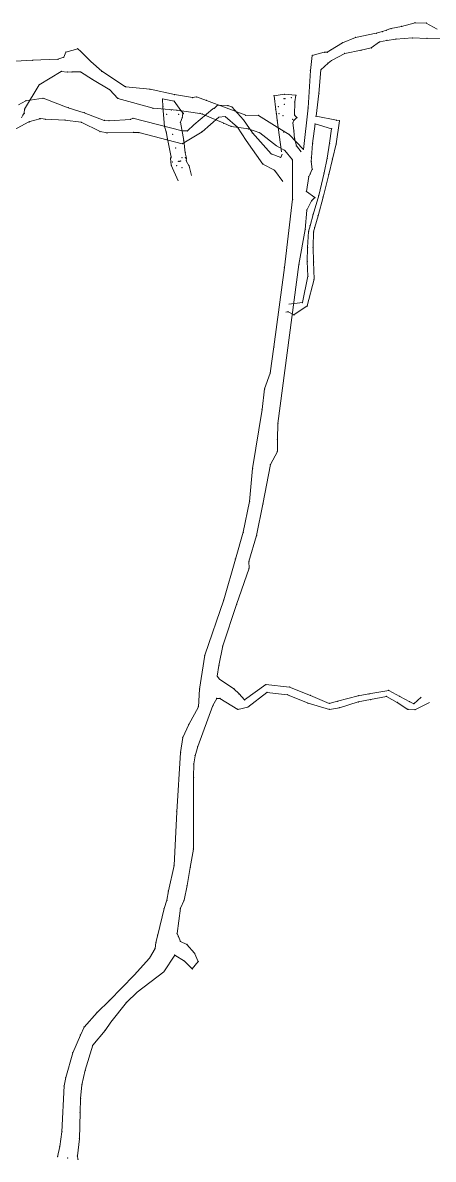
# Model space of a CAD drawing. Header units: millimetres. Extents: x 516689 to 517365, y 4400055 to 4400539.
# Drawn here: x 517020.4 to 517110.8, y 4400251.4 to 4400501.5 of the extents above; entities that cross this region are included whole.
import ezdxf

# ---------------------------------------------------------------- set-up
doc = ezdxf.new("R2010")
doc.units = ezdxf.units.MM
for name, color, linetype, lineweight in [('415', 172, 'Continuous', 0), ('ANA_1', 206, 'Continuous', 0), ('FERE_SN', 3, 'Continuous', 0), ('GAL370_415_KR1_TR', 4, 'Continuous', 0), ('GAL_370', 18, 'Continuous', 0), ('INIT_COORD', 5, 'Continuous', 0), ('SISTEM_MEVCUT', 1, 'Continuous', 0)]:
    doc.layers.add(name, color=color, linetype=linetype, lineweight=lineweight)

msp = doc.modelspace()

# ---------------------------------------------------------------- linework, layer by layer
at = {"layer": '415', "lineweight": 0}
for p, q in [((517103.82, 4400500.66, 414.5), (517106.78, 4400501.48, 414.5)), ((517106.78, 4400501.48, 414.5), (517109.24, 4400501.42, 414.5)), ((517109.24, 4400501.42, 414.5), (517111.64, 4400500.08, 414.6)), ((517093.67, 4400498.25, 414.5), (517098.24, 4400499.16, 414.5)), ((517098.24, 4400499.16, 414.5), (517099.59, 4400499.54, 414.5)), ((517099.59, 4400499.54, 414.5), (517100.45, 4400499.83, 414.5)), ((517100.45, 4400499.83, 414.5), (517101.47, 4400500.19, 414.5)), ((517101.47, 4400500.19, 414.5), (517103.82, 4400500.66, 414.5)), ((517088.19, 4400495.45, 414.5), (517090.81, 4400497.08, 414.5)), ((517090.81, 4400497.08, 414.5), (517093.67, 4400498.25, 414.5)), ((517098.97, 4400497.26, 414.5), (517097.12, 4400495.95, 414.5)), ((517100.59, 4400497.58, 414.5), (517098.97, 4400497.26, 414.5)), ((517102.56, 4400497.9, 414.5), (517100.59, 4400497.58, 414.5)), ((517106.23, 4400498.13, 414.5), (517102.56, 4400497.9, 414.5)), ((517109.38, 4400498.03, 414.5), (517106.23, 4400498.13, 414.5)), ((517113.19, 4400498.06, 414.6), (517109.38, 4400498.03, 414.5)), ((517083.74, 4400490.97, 414.3), (517084.15, 4400494.28, 414.3)), ((517084.15, 4400494.28, 414.3), (517086.76, 4400494.98, 414.5)), ((517086.76, 4400494.98, 414.5), (517087.45, 4400494.98, 414.5)), ((517087.45, 4400494.98, 414.5), (517088.19, 4400495.45, 414.5)), ((517091.3, 4400494.74, 414.5), (517088.35, 4400493.16, 414.5)), ((517094.9, 4400495.41, 414.5), (517091.3, 4400494.74, 414.5)), ((517097.12, 4400495.95, 414.5), (517094.9, 4400495.41, 414.5)), ((517087.62, 4400492.61, 414.5), (517086.03, 4400491.15, 414.3)), ((517088.35, 4400493.16, 414.5), (517087.62, 4400492.61, 414.5)), ((517083.2, 4400482.73, 413.9), (517083.74, 4400490.97, 414.3)), ((517086.03, 4400491.15, 414.3), (517085.61, 4400485.88, 414.3)), ((517084.98, 4400480.89, 414.22), (517085.61, 4400485.88, 414.3)), ((517082.18, 4400473.62, 413.9), (517083.2, 4400482.73, 413.9)), ((517084.22, 4400474.91, 413.9), (517084.77, 4400479.22, 414.22))]:
    msp.add_line(p, q, dxfattribs=at)
for p in [(517106.78, 4400501.48, 414.5), (517109.24, 4400501.42, 414.5), (517098.24, 4400499.16, 414.5), (517099.59, 4400499.54, 414.5), (517100.45, 4400499.83, 414.5), (517101.47, 4400500.19, 414.5), (517103.82, 4400500.66, 414.5), (517090.81, 4400497.08, 414.5), (517093.67, 4400498.25, 414.5), (517098.97, 4400497.26, 414.5), (517100.59, 4400497.58, 414.5), (517102.56, 4400497.9, 414.5), (517106.23, 4400498.13, 414.5), (517109.38, 4400498.03, 414.5), (517084.15, 4400494.28, 414.3), (517086.76, 4400494.98, 414.5), (517087.45, 4400494.98, 414.5), (517088.19, 4400495.45, 414.5), (517091.3, 4400494.74, 414.5), (517094.9, 4400495.41, 414.5), (517097.12, 4400495.95, 414.5), (517087.62, 4400492.61, 414.5), (517088.35, 4400493.16, 414.5), (517083.74, 4400490.97, 414.3), (517086.03, 4400491.15, 414.3), (517085.61, 4400485.88, 414.3), (517083.2, 4400482.73, 413.9)]:
    msp.add_point(p, dxfattribs=at)
at = {"layer": 'ANA_1', "lineweight": 0}
for p, q in [((517021.07, 4400484.3, 383.84), (517019.4, 4400483.43, 383.84)), ((517024.85, 4400484.85, 383.84), (517021.07, 4400484.3, 383.84)), ((517030.37, 4400482.78, 383.7), (517024.85, 4400484.85, 383.84)), ((517033.89, 4400481.67, 382.55), (517030.37, 4400482.78, 383.7)), ((517038.3, 4400479.97, 381.65), (517033.89, 4400481.67, 382.55)), ((517062.22, 4400482.52, 374.98), (517058.07, 4400479.02, 375.68)), ((517062.51, 4400482.62, 374.98), (517062.22, 4400482.52, 374.98)), ((517062.87, 4400482.96, 374.98), (517062.51, 4400482.62, 374.98)), ((517063.25, 4400483.31, 374.98), (517062.87, 4400482.96, 374.98)), ((517065.58, 4400483.24, 374.98), (517063.25, 4400483.31, 374.98)), ((517066.49, 4400482.92, 374.98), (517065.58, 4400483.24, 374.98)), ((517066.99, 4400482.35, 374.98), (517066.49, 4400482.92, 374.98)), ((517068.96, 4400480.15, 373.5), (517066.99, 4400482.35, 374.98)), ((517008.94, 4400472.76, 390.5), (517021.73, 4400479.67, 383.84)), ((517021.73, 4400479.67, 383.84), (517021.89, 4400479.73, 383.84)), ((517021.89, 4400479.73, 383.84), (517024.11, 4400480.36, 383.84)), ((517024.11, 4400480.36, 383.84), (517024.34, 4400480.38, 383.84)), ((517024.34, 4400480.38, 383.84), (517025.35, 4400480.23, 383.84)), ((517025.35, 4400480.23, 383.84), (517029.65, 4400480.05, 383.7)), ((517029.65, 4400480.05, 383.7), (517033.26, 4400479.58, 382.55)), ((517033.26, 4400479.58, 382.55), (517037.38, 4400477.52, 381.65)), ((517039.34, 4400479.9, 381.65), (517038.3, 4400479.97, 381.65)), ((517044.13, 4400480.21, 379.38), (517039.34, 4400479.9, 381.65)), ((517044.63, 4400480.45, 379.38), (517044.13, 4400480.21, 379.38)), ((517055.51, 4400477.67, 377.29), (517044.63, 4400480.45, 379.38)), ((517058.07, 4400479.02, 375.68), (517056.62, 4400477.69, 377.29)), ((517059.85, 4400477.49, 375.68), (517063.55, 4400480.68, 374.98)), ((517063.55, 4400480.68, 374.98), (517064.97, 4400480.84, 374.98)), ((517064.97, 4400480.84, 374.98), (517067.67, 4400478.49, 373.5)), ((517070.95, 4400477.23, 372.11), (517068.96, 4400480.15, 373.5)), ((517037.38, 4400477.52, 381.65), (517038.92, 4400477.24, 381.65)), ((517038.92, 4400477.24, 381.65), (517044.79, 4400477.35, 379.38)), ((517044.79, 4400477.35, 379.38), (517045.95, 4400477.3, 379.38)), ((517045.95, 4400477.3, 379.38), (517055.48, 4400474.85, 377.29)), ((517055.48, 4400474.85, 377.29), (517059.85, 4400477.49, 375.68)), ((517056.62, 4400477.69, 377.29), (517055.51, 4400477.67, 377.29)), ((517067.67, 4400478.49, 373.5), (517069.61, 4400475.54, 372.14)), ((517075.09, 4400472.6, 370.49), (517070.95, 4400477.23, 372.11)), ((517069.61, 4400475.54, 372.14), (517073.27, 4400470.36, 370.49)), ((517077.19, 4400471.86, 369.98), (517075.09, 4400472.6, 370.49)), ((517077.19, 4400471.86, 369.3), (517077.5, 4400472.56, 369.3)), ((517073.27, 4400470.36, 370.49), (517075.81, 4400469.01, 369.98)), ((517075.81, 4400469.01, 369.98), (517077.62, 4400466.53, 369))]:
    msp.add_line(p, q, dxfattribs=at)
for p in [(517021.07, 4400484.3, 383.84), (517024.85, 4400484.85, 383.84), (517024.85, 4400484.85, 383.84), (517030.37, 4400482.78, 383.7), (517033.89, 4400481.67, 382.55), (517062.22, 4400482.52, 374.98), (517062.51, 4400482.62, 374.98), (517062.87, 4400482.96, 374.98), (517063.25, 4400483.31, 374.98), (517065.58, 4400483.24, 374.98), (517066.49, 4400482.92, 374.98), (517066.99, 4400482.35, 374.98), (517021.73, 4400479.67, 383.84), (517021.89, 4400479.73, 383.84), (517024.11, 4400480.36, 383.84), (517024.34, 4400480.38, 383.84), (517025.35, 4400480.23, 383.84), (517029.65, 4400480.05, 383.7), (517033.26, 4400479.58, 382.55), (517038.3, 4400479.97, 381.65), (517039.34, 4400479.9, 381.65), (517044.13, 4400480.21, 379.38), (517044.63, 4400480.45, 379.38), (517058.07, 4400479.02, 375.68), (517063.55, 4400480.68, 374.98), (517064.97, 4400480.84, 374.98), (517068.96, 4400480.15, 373.5), (517037.38, 4400477.52, 381.65), (517038.92, 4400477.24, 381.65), (517044.79, 4400477.35, 379.38), (517045.95, 4400477.3, 379.38), (517055.51, 4400477.67, 377.29), (517056.62, 4400477.69, 377.29), (517059.85, 4400477.49, 375.68), (517067.67, 4400478.49, 373.5), (517070.95, 4400477.23, 372.11), (517055.48, 4400474.85, 377.29), (517069.61, 4400475.54, 372.14), (517075.09, 4400472.6, 370.49), (517077.19, 4400471.86, 369.98), (517073.27, 4400470.36, 370.49), (517075.81, 4400469.01, 369.98)]:
    msp.add_point(p, dxfattribs=at)
at = {"layer": 'FERE_SN', "lineweight": 0}
for p, q in [((517088.4, 4400478.16, 410), (517084.77, 4400479.22, 414.22)), ((517084.98, 4400480.89, 414.22), (517089.5, 4400480.03, 410)), ((517090.12, 4400479.92, 410), (517089.42, 4400474.81, 408)), ((517089.5, 4400480.03, 410), (517090.12, 4400479.92, 410)), ((517087.95, 4400474.95, 408), (517088.4, 4400478.16, 410)), ((517087.43, 4400471.66, 403.41), (517087.95, 4400474.95, 408)), ((517089.42, 4400474.81, 408), (517088.58, 4400471.46, 403.41)), ((517086.74, 4400468.43, 399), (517087.43, 4400471.66, 403.41)), ((517088.58, 4400471.46, 403.41), (517087.76, 4400468.11, 399)), ((517085.58, 4400463.5, 396.77), (517086.74, 4400468.43, 399)), ((517087.76, 4400468.11, 399), (517086.53, 4400463.13, 396.77)), ((517084.33, 4400459.29, 394), (517085.58, 4400463.5, 396.77)), ((517086.53, 4400463.13, 396.77), (517085.41, 4400459.01, 394)), ((517083.66, 4400456.81, 391.78), (517084.33, 4400459.29, 394)), ((517085.41, 4400459.01, 394), (517084.69, 4400456.47, 391.78)), ((517083.33, 4400455.55, 390), (517083.66, 4400456.81, 391.78)), ((517084.69, 4400456.47, 391.78), (517084.41, 4400455.46, 390)), ((517083.1, 4400452.03, 386.98), (517083.33, 4400455.55, 390)), ((517084.41, 4400455.46, 390), (517084.33, 4400452.07, 386.98)), ((517083.03, 4400448.92, 383), (517083.1, 4400452.03, 386.98)), ((517084.33, 4400452.07, 386.98), (517084.43, 4400448.85, 383)), ((517083.18, 4400445.71, 381.41), (517083.03, 4400448.92, 383)), ((517084.43, 4400448.85, 383), (517084.55, 4400445.02, 381.41)), ((517081.95, 4400439.9, 375.87), (517083.18, 4400445.71, 381.41)), ((517084.55, 4400445.02, 381.41), (517083.02, 4400439.17, 375.87)), ((517078.95, 4400439.53, 368.9), (517081.95, 4400439.9, 375.87)), ((517083.02, 4400439.17, 375.87), (517080.11, 4400437.19, 373.48)), ((517078.35, 4400437.8, 368.9), (517078.8, 4400437.9, 371.88)), ((517080.11, 4400437.19, 373.48), (517078.8, 4400437.9, 371.88))]:
    msp.add_line(p, q, dxfattribs=at)
for p in [(517084.77, 4400479.22, 414.22), (517084.98, 4400480.89, 414.22), (517089.5, 4400480.03, 410), (517090.12, 4400479.92, 410), (517088.4, 4400478.16, 410), (517087.95, 4400474.95, 408), (517089.42, 4400474.81, 408), (517087.43, 4400471.66, 403.41), (517088.58, 4400471.46, 403.41), (517086.74, 4400468.43, 399), (517087.76, 4400468.11, 399), (517085.58, 4400463.5, 396.77), (517086.53, 4400463.13, 396.77), (517084.33, 4400459.29, 394), (517085.41, 4400459.01, 394), (517083.66, 4400456.81, 391.78), (517083.66, 4400456.81, 391.78), (517084.69, 4400456.47, 391.78), (517083.33, 4400455.55, 390), (517084.41, 4400455.46, 390), (517083.1, 4400452.03, 386.98), (517084.33, 4400452.07, 386.98), (517084.33, 4400452.07, 386.98), (517083.03, 4400448.92, 383), (517084.43, 4400448.85, 383), (517083.18, 4400445.71, 381.41), (517084.55, 4400445.02, 381.41), (517084.55, 4400445.02, 381.41), (517081.95, 4400439.9, 375.87), (517081.95, 4400439.9, 375.87), (517083.02, 4400439.17, 375.87), (517078.8, 4400437.9, 371.88), (517078.8, 4400437.9, 371.88), (517080.11, 4400437.19, 373.48), (517080.11, 4400437.19, 373.48)]:
    msp.add_point(p, dxfattribs=at)
at = {"layer": 'GAL370_415_KR1_TR', "lineweight": 0}
for p, q in [((517023.98, 4400487.85, 413.82), (517028.83, 4400490.76, 414.5)), ((517020.76, 4400482.44, 412.5), (517023.98, 4400487.85, 413.82)), ((517020.41, 4400481.16, 412.5), (517020.7, 4400481.58, 412.5)), ((517020.7, 4400481.58, 412.5), (517020.76, 4400482.44, 412.5)), ((517020.1, 4400480.54, 412.5), (517020.41, 4400481.16, 412.5))]:
    msp.add_line(p, q, dxfattribs=at)
for p in [(517023.98, 4400487.85, 413.82), (517020.7, 4400481.58, 412.5), (517020.76, 4400482.44, 412.5), (517020.41, 4400481.16, 412.5)]:
    msp.add_point(p, dxfattribs=at)
at = {"layer": 'GAL_370', "lineweight": 0}
for p, q in [((517053.71, 4400484.24, 369.5), (517051.16, 4400484.71, 369.5)), ((517051.16, 4400484.71, 369.5), (517051.25, 4400483, 369.5)), ((517053.71, 4400484.24, 369.5), (517051.16, 4400484.71, 369.5)), ((517051.16, 4400484.71, 369.5), (517051.25, 4400483, 369.5)), ((517055.18, 4400482.14, 369.5), (517053.71, 4400484.24, 369.5)), ((517055.18, 4400482.14, 369.5), (517053.71, 4400484.24, 369.5)), ((517077.98, 4400485.74, 369.55), (517075.72, 4400485.41, 369.55)), ((517077.98, 4400485.74, 369.55), (517075.72, 4400485.41, 369.55)), ((517075.72, 4400485.41, 369.55), (517076.08, 4400482.35, 369.55)), ((517075.72, 4400485.41, 369.55), (517076.08, 4400482.35, 369.55)), ((517080.53, 4400485.53, 369.55), (517077.98, 4400485.74, 369.55)), ((517080.53, 4400485.53, 369.55), (517077.98, 4400485.74, 369.55)), ((517080.25, 4400481.15, 369.55), (517080.27, 4400484.06, 369.55)), ((517080.25, 4400481.15, 369.55), (517080.27, 4400484.06, 369.55)), ((517080.27, 4400484.06, 369.55), (517080.53, 4400485.53, 369.55)), ((517080.27, 4400484.06, 369.55), (517080.53, 4400485.53, 369.55)), ((517051.25, 4400483, 369.5), (517051.59, 4400478.64, 369.5)), ((517051.25, 4400483, 369.5), (517051.59, 4400478.64, 369.5)), ((517055.75, 4400481.49, 369.5), (517055.18, 4400482.14, 369.5)), ((517055.75, 4400481.49, 369.5), (517055.18, 4400482.14, 369.5)), ((517055.5, 4400480.57, 369.5), (517055.6, 4400481.4, 369.5)), ((517055.5, 4400480.57, 369.5), (517055.6, 4400481.4, 369.5)), ((517055.6, 4400481.4, 369.5), (517055.75, 4400481.49, 369.5)), ((517055.6, 4400481.4, 369.5), (517055.75, 4400481.49, 369.5)), ((517076.08, 4400482.35, 369.55), (517076.23, 4400481.47, 369.55)), ((517076.08, 4400482.35, 369.55), (517076.23, 4400481.47, 369.55)), ((517076.23, 4400481.47, 369.55), (517076.43, 4400480.01, 369.55)), ((517076.23, 4400481.47, 369.55), (517076.43, 4400480.01, 369.55)), ((517055.09, 4400479.58, 369.5), (517055.5, 4400480.57, 369.5)), ((517055.09, 4400479.58, 369.5), (517055.5, 4400480.57, 369.5)), ((517055.81, 4400475.53, 369.5), (517055.09, 4400479.58, 369.5)), ((517055.81, 4400475.53, 369.5), (517055.09, 4400479.58, 369.5)), ((517076.43, 4400480.01, 369.55), (517077.37, 4400473.09, 369.3)), ((517076.43, 4400480.01, 369.55), (517077.37, 4400473.09, 369.3)), ((517079.88, 4400479.5, 369.55), (517080.05, 4400479.99, 369.55)), ((517079.88, 4400479.5, 369.55), (517080.05, 4400479.99, 369.55)), ((517080.09, 4400477.66, 369.55), (517079.88, 4400479.5, 369.55)), ((517080.09, 4400477.66, 369.55), (517079.88, 4400479.5, 369.55)), ((517080.05, 4400479.99, 369.55), (517080.77, 4400480.61, 369.55)), ((517080.05, 4400479.99, 369.55), (517080.77, 4400480.61, 369.55)), ((517080.77, 4400480.61, 369.55), (517080.25, 4400481.15, 369.55)), ((517080.77, 4400480.61, 369.55), (517080.25, 4400481.15, 369.55)), ((517051.59, 4400478.64, 369.5), (517051.97, 4400477.45, 369.5)), ((517051.59, 4400478.64, 369.5), (517051.97, 4400477.45, 369.5)), ((517051.97, 4400477.45, 369.5), (517052.22, 4400475.9, 369.5)), ((517051.97, 4400477.45, 369.5), (517052.22, 4400475.9, 369.5)), ((517080.26, 4400476.03, 369.55), (517080.09, 4400477.66, 369.55)), ((517080.26, 4400476.03, 369.55), (517080.09, 4400477.66, 369.55)), ((517052.22, 4400475.9, 369.5), (517053.06, 4400471.92, 369.5)), ((517052.22, 4400475.9, 369.5), (517053.06, 4400471.92, 369.5)), ((517056.17, 4400472.86, 369.5), (517055.81, 4400475.53, 369.5)), ((517056.17, 4400472.86, 369.5), (517055.81, 4400475.53, 369.5)), ((517080.64, 4400474.38, 369.3), (517080.26, 4400476.03, 369.55)), ((517080.64, 4400474.38, 369.3), (517080.26, 4400476.03, 369.55)), ((517081.66, 4400473.06, 369.3), (517080.64, 4400474.38, 369.3)), ((517081.66, 4400473.06, 369.3), (517080.64, 4400474.38, 369.3)), ((517053.06, 4400471.92, 369.5), (517052.92, 4400471.65, 369.5)), ((517053.06, 4400471.92, 369.5), (517052.92, 4400471.65, 369.5)), ((517052.92, 4400471.65, 369.5), (517053.06, 4400470.11, 369.5)), ((517052.92, 4400471.65, 369.5), (517053.06, 4400470.11, 369.5)), ((517056.43, 4400471.7, 369.5), (517056.17, 4400472.86, 369.5)), ((517056.43, 4400471.7, 369.5), (517056.17, 4400472.86, 369.5)), ((517056.36, 4400471.12, 369.5), (517056.43, 4400471.7, 369.5)), ((517056.36, 4400471.12, 369.5), (517056.43, 4400471.7, 369.5)), ((517053.06, 4400470.11, 369.5), (517054.63, 4400466.67, 369.5)), ((517053.06, 4400470.11, 369.5), (517054.63, 4400466.67, 369.5)), ((517057.03, 4400469.94, 369.5), (517056.36, 4400471.12, 369.5)), ((517057.03, 4400469.94, 369.5), (517056.36, 4400471.12, 369.5)), ((517057.54, 4400467.85, 369.5), (517057.03, 4400469.94, 369.5)), ((517057.54, 4400467.85, 369.5), (517057.03, 4400469.94, 369.5))]:
    msp.add_line(p, q, dxfattribs=at)
for p in [(517051.16, 4400484.71, 369.5), (517051.16, 4400484.71, 369.5), (517051.16, 4400484.71, 369.5), (517051.16, 4400484.71, 369.5), (517053.71, 4400484.24, 369.5), (517053.71, 4400484.24, 369.5), (517053.71, 4400484.24, 369.5), (517053.71, 4400484.24, 369.5), (517075.72, 4400485.41, 369.55), (517075.72, 4400485.41, 369.55), (517075.72, 4400485.41, 369.55), (517075.72, 4400485.41, 369.55), (517075.72, 4400485.41, 369.55), (517075.72, 4400485.41, 369.55), (517075.72, 4400485.41, 369.55), (517075.72, 4400485.41, 369.55), (517077.92, 4400484.8, 369.55), (517077.92, 4400484.8, 369.55), (517077.92, 4400484.8, 369.55), (517077.92, 4400484.8, 369.55), (517077.92, 4400484.8, 369.55), (517077.92, 4400484.8, 369.55), (517077.92, 4400484.8, 369.55), (517077.92, 4400484.8, 369.55), (517077.98, 4400485.74, 369.55), (517077.98, 4400485.74, 369.55), (517077.98, 4400485.74, 369.55), (517077.98, 4400485.74, 369.55), (517077.98, 4400485.74, 369.55), (517077.98, 4400485.74, 369.55), (517077.98, 4400485.74, 369.55), (517077.98, 4400485.74, 369.55), (517078.13, 4400484.77, 369.55), (517078.13, 4400484.77, 369.55), (517078.13, 4400484.77, 369.55), (517078.13, 4400484.77, 369.55), (517079.53, 4400484.98, 369.55), (517079.53, 4400484.98, 369.55), (517079.53, 4400484.98, 369.55), (517079.53, 4400484.98, 369.55), (517080.27, 4400484.06, 369.55), (517080.27, 4400484.06, 369.55), (517080.27, 4400484.06, 369.55), (517080.27, 4400484.06, 369.55), (517080.27, 4400484.06, 369.55), (517080.27, 4400484.06, 369.55), (517080.27, 4400484.06, 369.55), (517080.27, 4400484.06, 369.55), (517080.53, 4400485.53, 369.55), (517080.53, 4400485.53, 369.55), (517080.53, 4400485.53, 369.55), (517080.53, 4400485.53, 369.55), (517051.25, 4400483, 369.5), (517051.25, 4400483, 369.5), (517051.25, 4400483, 369.5), (517051.25, 4400483, 369.5), (517053.07, 4400482.26, 369.5), (517053.07, 4400482.26, 369.5), (517053.07, 4400482.26, 369.5), (517053.07, 4400482.26, 369.5), (517055.18, 4400482.14, 369.5), (517055.18, 4400482.14, 369.5), (517055.6, 4400481.4, 369.5), (517055.6, 4400481.4, 369.5), (517055.75, 4400481.49, 369.5), (517055.75, 4400481.49, 369.5), (517076.08, 4400482.35, 369.55), (517076.08, 4400482.35, 369.55), (517076.08, 4400482.35, 369.55), (517076.08, 4400482.35, 369.55), (517076.08, 4400482.35, 369.55), (517076.08, 4400482.35, 369.55), (517076.08, 4400482.35, 369.55), (517076.08, 4400482.35, 369.55), (517076.23, 4400481.47, 369.55), (517076.23, 4400481.47, 369.55), (517076.23, 4400481.47, 369.55), (517076.23, 4400481.47, 369.55), (517076.65, 4400482.99, 369.55), (517076.65, 4400482.99, 369.55), (517076.65, 4400482.99, 369.55), (517076.65, 4400482.99, 369.55), (517076.81, 4400481.48, 369.55), (517076.81, 4400481.48, 369.55), (517076.81, 4400481.48, 369.55), (517076.81, 4400481.48, 369.55), (517078.01, 4400483.49, 369.55), (517078.01, 4400483.49, 369.55), (517078.01, 4400483.49, 369.55), (517078.01, 4400483.49, 369.55), (517078.01, 4400483.49, 369.55), (517078.01, 4400483.49, 369.55), (517078.01, 4400483.49, 369.55), (517078.01, 4400483.49, 369.55), (517052.08, 4400481.35, 369.5), (517052.08, 4400481.35, 369.5), (517052.08, 4400481.35, 369.5), (517052.08, 4400481.35, 369.5), (517052.08, 4400481.35, 369.5), (517052.08, 4400481.35, 369.5), (517052.08, 4400481.35, 369.5), (517052.08, 4400481.35, 369.5), (517052.08, 4400481.35, 369.5), (517052.08, 4400481.35, 369.5), (517052.08, 4400481.35, 369.5), (517052.08, 4400481.35, 369.5), (517054.71, 4400481.34, 369.5), (517054.71, 4400481.34, 369.5), (517055.09, 4400479.58, 369.5), (517055.09, 4400479.58, 369.5), (517055.09, 4400479.58, 369.5), (517055.09, 4400479.58, 369.5), (517055.09, 4400479.58, 369.5), (517055.09, 4400479.58, 369.5), (517055.09, 4400479.58, 369.5), (517055.09, 4400479.58, 369.5), (517055.09, 4400479.58, 369.5), (517055.09, 4400479.58, 369.5), (517055.09, 4400479.58, 369.5), (517055.09, 4400479.58, 369.5), (517055.5, 4400480.57, 369.5), (517055.5, 4400480.57, 369.5), (517076.43, 4400480.01, 369.55), (517076.43, 4400480.01, 369.55), (517076.43, 4400480.01, 369.55), (517076.43, 4400480.01, 369.55), (517076.43, 4400480.01, 369.55), (517076.43, 4400480.01, 369.55), (517076.43, 4400480.01, 369.55), (517076.43, 4400480.01, 369.55), (517077.66, 4400481.06, 369.55), (517077.66, 4400481.06, 369.55), (517077.66, 4400481.06, 369.55), (517077.66, 4400481.06, 369.55), (517077.66, 4400481.06, 369.55), (517077.66, 4400481.06, 369.55), (517077.66, 4400481.06, 369.55), (517077.66, 4400481.06, 369.55), (517079.85, 4400480.24, 369.55), (517079.85, 4400480.24, 369.55), (517079.85, 4400480.24, 369.55), (517079.85, 4400480.24, 369.55), (517079.85, 4400480.24, 369.55), (517079.85, 4400480.24, 369.55), (517079.85, 4400480.24, 369.55), (517079.85, 4400480.24, 369.55), (517079.88, 4400479.5, 369.55), (517079.88, 4400479.5, 369.55), (517079.88, 4400479.5, 369.55), (517079.88, 4400479.5, 369.55), (517080.05, 4400479.99, 369.55), (517080.05, 4400479.99, 369.55), (517080.05, 4400479.99, 369.55), (517080.05, 4400479.99, 369.55), (517080.25, 4400481.15, 369.55), (517080.25, 4400481.15, 369.55), (517080.25, 4400481.15, 369.55), (517080.25, 4400481.15, 369.55), (517080.25, 4400481.15, 369.55), (517080.25, 4400481.15, 369.55), (517080.25, 4400481.15, 369.55), (517080.25, 4400481.15, 369.55), (517080.77, 4400480.61, 369.55), (517080.77, 4400480.61, 369.55), (517080.77, 4400480.61, 369.55), (517080.77, 4400480.61, 369.55), (517051.59, 4400478.64, 369.5), (517051.59, 4400478.64, 369.5), (517051.59, 4400478.64, 369.5), (517051.59, 4400478.64, 369.5), (517051.97, 4400477.45, 369.5), (517051.97, 4400477.45, 369.5), (517051.97, 4400477.45, 369.5), (517051.97, 4400477.45, 369.5), (517051.97, 4400477.45, 369.5), (517051.97, 4400477.45, 369.5), (517051.97, 4400477.45, 369.5), (517051.97, 4400477.45, 369.5), (517051.97, 4400477.45, 369.5), (517051.97, 4400477.45, 369.5), (517051.97, 4400477.45, 369.5), (517051.97, 4400477.45, 369.5), (517053.42, 4400476.89, 369.5), (517053.42, 4400476.89, 369.5), (517053.42, 4400476.89, 369.5), (517053.42, 4400476.89, 369.5), (517053.42, 4400476.89, 369.5), (517053.42, 4400476.89, 369.5), (517053.42, 4400476.89, 369.5), (517053.42, 4400476.89, 369.5), (517053.42, 4400476.89, 369.5), (517053.42, 4400476.89, 369.5), (517053.42, 4400476.89, 369.5), (517053.42, 4400476.89, 369.5), (517077.83, 4400477.46, 369.55), (517077.83, 4400477.46, 369.55), (517077.83, 4400477.46, 369.55), (517077.83, 4400477.46, 369.55), (517077.83, 4400477.46, 369.55), (517077.83, 4400477.46, 369.55), (517077.83, 4400477.46, 369.55), (517077.83, 4400477.46, 369.55), (517080.09, 4400477.66, 369.55), (517080.09, 4400477.66, 369.55), (517080.09, 4400477.66, 369.55), (517080.09, 4400477.66, 369.55), (517052.22, 4400475.9, 369.5), (517052.22, 4400475.9, 369.5), (517052.22, 4400475.9, 369.5), (517052.22, 4400475.9, 369.5), (517052.22, 4400475.9, 369.5), (517052.22, 4400475.9, 369.5), (517052.22, 4400475.9, 369.5), (517052.22, 4400475.9, 369.5), (517052.22, 4400475.9, 369.5), (517052.22, 4400475.9, 369.5), (517052.22, 4400475.9, 369.5), (517052.22, 4400475.9, 369.5), (517054.04, 4400473.94, 369.5), (517054.04, 4400473.94, 369.5), (517054.04, 4400473.94, 369.5), (517054.04, 4400473.94, 369.5), (517054.04, 4400473.94, 369.5), (517054.04, 4400473.94, 369.5), (517054.04, 4400473.94, 369.5), (517054.04, 4400473.94, 369.5), (517054.04, 4400473.94, 369.5), (517054.04, 4400473.94, 369.5), (517054.04, 4400473.94, 369.5), (517054.04, 4400473.94, 369.5), (517055.81, 4400475.53, 369.5), (517055.81, 4400475.53, 369.5), (517055.81, 4400475.53, 369.5), (517055.81, 4400475.53, 369.5), (517055.81, 4400475.53, 369.5), (517055.81, 4400475.53, 369.5), (517055.81, 4400475.53, 369.5), (517055.81, 4400475.53, 369.5), (517055.81, 4400475.53, 369.5), (517055.81, 4400475.53, 369.5), (517055.81, 4400475.53, 369.5), (517055.81, 4400475.53, 369.5), (517080.26, 4400476.03, 369.55), (517080.26, 4400476.03, 369.55), (517080.26, 4400476.03, 369.55), (517080.26, 4400476.03, 369.55), (517080.26, 4400476.03, 369.55), (517080.26, 4400476.03, 369.55), (517080.26, 4400476.03, 369.55), (517080.26, 4400476.03, 369.55), (517080.64, 4400474.38, 369.3), (517080.64, 4400474.38, 369.3), (517080.64, 4400474.38, 369.3), (517080.64, 4400474.38, 369.3), (517080.64, 4400474.38, 369.3), (517080.64, 4400474.38, 369.3), (517080.64, 4400474.38, 369.3), (517080.64, 4400474.38, 369.3), (517052.92, 4400471.65, 369.5), (517052.92, 4400471.65, 369.5), (517052.92, 4400471.65, 369.5), (517052.92, 4400471.65, 369.5), (517052.92, 4400471.65, 369.5), (517052.92, 4400471.65, 369.5), (517052.92, 4400471.65, 369.5), (517052.92, 4400471.65, 369.5), (517052.92, 4400471.65, 369.5), (517052.92, 4400471.65, 369.5), (517052.92, 4400471.65, 369.5), (517052.92, 4400471.65, 369.5), (517052.92, 4400471.65, 369.5), (517052.92, 4400471.65, 369.5), (517052.92, 4400471.65, 369.5), (517052.92, 4400471.65, 369.5), (517053.06, 4400471.92, 369.5), (517053.06, 4400471.92, 369.5), (517053.06, 4400471.92, 369.5), (517053.06, 4400471.92, 369.5), (517053.06, 4400471.92, 369.5), (517053.06, 4400471.92, 369.5), (517053.06, 4400471.92, 369.5), (517053.06, 4400471.92, 369.5), (517053.06, 4400471.92, 369.5), (517053.06, 4400471.92, 369.5), (517053.06, 4400471.92, 369.5), (517053.06, 4400471.92, 369.5), (517055.45, 4400471.79, 369.5), (517055.45, 4400471.79, 369.5), (517055.45, 4400471.79, 369.5), (517055.45, 4400471.79, 369.5), (517056.17, 4400472.86, 369.5), (517056.17, 4400472.86, 369.5), (517056.17, 4400472.86, 369.5), (517056.17, 4400472.86, 369.5), (517056.17, 4400472.86, 369.5), (517056.17, 4400472.86, 369.5), (517056.17, 4400472.86, 369.5), (517056.17, 4400472.86, 369.5), (517056.17, 4400472.86, 369.5), (517056.17, 4400472.86, 369.5), (517056.17, 4400472.86, 369.5), (517056.17, 4400472.86, 369.5), (517056.19, 4400471.81, 369.5), (517056.19, 4400471.81, 369.5), (517056.19, 4400471.81, 369.5), (517056.19, 4400471.81, 369.5), (517056.19, 4400471.81, 369.5), (517056.19, 4400471.81, 369.5), (517056.19, 4400471.81, 369.5), (517056.19, 4400471.81, 369.5), (517056.19, 4400471.81, 369.5), (517056.19, 4400471.81, 369.5), (517056.19, 4400471.81, 369.5), (517056.19, 4400471.81, 369.5), (517056.24, 4400471.71, 369.5), (517056.24, 4400471.71, 369.5), (517056.24, 4400471.71, 369.5), (517056.24, 4400471.71, 369.5), (517056.24, 4400471.71, 369.5), (517056.24, 4400471.71, 369.5), (517056.24, 4400471.71, 369.5), (517056.24, 4400471.71, 369.5), (517056.24, 4400471.71, 369.5), (517056.24, 4400471.71, 369.5), (517056.24, 4400471.71, 369.5), (517056.24, 4400471.71, 369.5), (517056.43, 4400471.7, 369.5), (517056.43, 4400471.7, 369.5), (517056.43, 4400471.7, 369.5), (517056.43, 4400471.7, 369.5), (517056.43, 4400471.7, 369.5), (517056.43, 4400471.7, 369.5), (517056.43, 4400471.7, 369.5), (517056.43, 4400471.7, 369.5), (517056.43, 4400471.7, 369.5), (517056.43, 4400471.7, 369.5), (517056.43, 4400471.7, 369.5), (517056.43, 4400471.7, 369.5), (517053.06, 4400470.11, 369.5), (517053.06, 4400470.11, 369.5), (517053.06, 4400470.11, 369.5), (517053.06, 4400470.11, 369.5), (517053.32, 4400470.82, 369.5), (517053.32, 4400470.82, 369.5), (517053.32, 4400470.82, 369.5), (517053.32, 4400470.82, 369.5), (517053.32, 4400470.82, 369.5), (517053.32, 4400470.82, 369.5), (517053.32, 4400470.82, 369.5), (517053.32, 4400470.82, 369.5), (517053.32, 4400470.82, 369.5), (517053.32, 4400470.82, 369.5), (517053.32, 4400470.82, 369.5), (517053.32, 4400470.82, 369.5), (517054.24, 4400470.05, 369.5), (517054.24, 4400470.05, 369.5), (517054.67, 4400470.97, 369.5), (517054.67, 4400470.97, 369.5), (517054.67, 4400470.97, 369.5), (517054.67, 4400470.97, 369.5), (517054.67, 4400470.97, 369.5), (517054.67, 4400470.97, 369.5), (517054.67, 4400470.97, 369.5), (517054.67, 4400470.97, 369.5), (517054.67, 4400470.97, 369.5), (517054.67, 4400470.97, 369.5), (517054.67, 4400470.97, 369.5), (517054.67, 4400470.97, 369.5), (517054.91, 4400470.99, 369.5), (517054.91, 4400470.99, 369.5), (517054.91, 4400470.99, 369.5), (517054.91, 4400470.99, 369.5), (517055.17, 4400471.04, 369.5), (517055.17, 4400471.04, 369.5), (517055.17, 4400471.04, 369.5), (517055.17, 4400471.04, 369.5), (517055.46, 4400469.56, 369.5), (517055.46, 4400469.56, 369.5), (517055.46, 4400469.56, 369.5), (517055.46, 4400469.56, 369.5), (517056.36, 4400471.12, 369.5), (517056.36, 4400471.12, 369.5), (517056.36, 4400471.12, 369.5), (517056.36, 4400471.12, 369.5), (517057.03, 4400469.94, 369.5), (517057.03, 4400469.94, 369.5), (517057.03, 4400469.94, 369.5), (517057.03, 4400469.94, 369.5), (517057.03, 4400469.94, 369.5), (517057.03, 4400469.94, 369.5), (517057.03, 4400469.94, 369.5), (517057.03, 4400469.94, 369.5), (517057.03, 4400469.94, 369.5), (517057.03, 4400469.94, 369.5), (517057.03, 4400469.94, 369.5), (517057.03, 4400469.94, 369.5)]:
    msp.add_point(p, dxfattribs=at)
at = {"layer": 'INIT_COORD'}
msp.add_point((517030.26, 4400251.67, 410.4), dxfattribs=at)
at = {"layer": 'SISTEM_MEVCUT', "lineweight": 0}
for p, q in [((517029.38, 4400493.87, 414.5), (517029.87, 4400495.01, 414.5)), ((517029.87, 4400495.01, 414.5), (517032.46, 4400495.74, 414.5)), ((517032.46, 4400495.74, 414.5), (517033.18, 4400495.13, 414.5)), ((517033.18, 4400495.13, 414.5), (517035.35, 4400492.97, 414.5)), ((517016.34, 4400492.9, 414.6), (517022.54, 4400493.24, 414.5)), ((517022.54, 4400493.24, 414.5), (517028.1, 4400493.43, 414.5)), ((517028.1, 4400493.43, 414.5), (517029.38, 4400493.87, 414.5)), ((517035.35, 4400492.97, 414.5), (517037.78, 4400490.81, 414.5)), ((517030.25, 4400490.61, 414.5), (517028.83, 4400490.76, 414.5)), ((517031.18, 4400490.66, 414.5), (517030.25, 4400490.61, 414.5)), ((517033.09, 4400490.65, 414.5), (517031.18, 4400490.66, 414.5)), ((517035.72, 4400489.01, 414.5), (517033.09, 4400490.65, 414.5)), ((517039.54, 4400486.75, 414.5), (517035.72, 4400489.01, 414.5)), ((517037.78, 4400490.81, 414.5), (517043.02, 4400487.38, 414.5)), ((517041.34, 4400484.82, 414.5), (517039.54, 4400486.75, 414.5)), ((517043.02, 4400487.38, 414.5), (517048.42, 4400486.84, 414.2)), ((517048.42, 4400486.84, 414.2), (517053.82, 4400485.68, 414.2)), ((517049.06, 4400482.66, 414.2), (517041.34, 4400484.82, 414.5)), ((517053.82, 4400485.68, 414.2), (517057.76, 4400485, 414.2)), ((517057.76, 4400485, 414.2), (517058.66, 4400485.17, 414.2)), ((517058.66, 4400485.17, 414.2), (517060.82, 4400484.38, 414.2)), ((517060.82, 4400484.38, 414.2), (517069.5, 4400481.12, 413.9)), ((517054.37, 4400482.24, 414.2), (517049.06, 4400482.66, 414.2)), ((517059.39, 4400481.51, 414.2), (517054.37, 4400482.24, 414.2)), ((517059.93, 4400481.38, 414.2), (517059.39, 4400481.51, 414.2)), ((517064.64, 4400479.36, 413.9), (517059.93, 4400481.38, 414.2)), ((517066.26, 4400478.66, 413.9), (517064.64, 4400479.36, 413.9)), ((517069.5, 4400481.12, 413.9), (517072.29, 4400481.07, 413.9)), ((517072.29, 4400481.07, 413.9), (517076.97, 4400478.14, 413.9)), ((517070.08, 4400478.12, 413.9), (517066.26, 4400478.66, 413.9)), ((517072.56, 4400477.27, 413.9), (517070.08, 4400478.12, 413.9)), ((517076.23, 4400474.42, 413.9), (517072.56, 4400477.27, 413.9)), ((517076.97, 4400478.14, 413.9), (517079.04, 4400476.89, 413.9)), ((517079.04, 4400476.89, 413.9), (517082.18, 4400473.62, 413.9)), ((517078.08, 4400473.39, 413.9), (517076.23, 4400474.42, 413.9)), ((517084.22, 4400474.91, 413.9), (517083.95, 4400471.86, 413.9)), ((517079.75, 4400471.28, 413.9), (517078.08, 4400473.39, 413.9)), ((517083.95, 4400471.86, 413.9), (517083.93, 4400470.97, 413.9)), ((517079.79, 4400462.65, 413.7), (517079.75, 4400471.28, 413.9)), ((517084.12, 4400469.23, 413.9), (517083.68, 4400468.21, 413.9)), ((517083.93, 4400470.97, 413.9), (517084.12, 4400469.23, 413.9)), ((517083.35, 4400467.63, 413.9), (517082.86, 4400464.35, 413.7)), ((517083.68, 4400468.21, 413.9), (517083.35, 4400467.63, 413.9)), ((517082.86, 4400464.35, 413.7), (517084.71, 4400463.01, 413.7)), ((517078.01, 4400447.63, 413.7), (517079.79, 4400462.65, 413.7)), ((517083.97, 4400462.28, 413.7), (517082.92, 4400460.26, 413.7)), ((517084.71, 4400463.01, 413.7), (517083.97, 4400462.28, 413.7)), ((517082.92, 4400460.26, 413.7), (517082.58, 4400455.97, 413.7)), ((517082.58, 4400455.97, 413.7), (517081.18, 4400448.3, 413.7)), ((517075.69, 4400430.15, 413.2), (517078.01, 4400447.63, 413.7)), ((517081.18, 4400448.3, 413.7), (517076.57, 4400413.3, 413.2)), ((517074.87, 4400424.38, 413.2), (517075.69, 4400430.15, 413.2)), ((517073.64, 4400420.89, 413.2), (517074.87, 4400424.38, 413.2)), ((517073.1, 4400416.37, 413.2), (517073.64, 4400420.89, 413.2)), ((517071, 4400403.39, 413.2), (517073.1, 4400416.37, 413.2)), ((517076.57, 4400413.3, 413.2), (517076.47, 4400409.82, 413.2)), ((517076.47, 4400409.82, 413.2), (517076.46, 4400407.16, 413.2)), ((517076.46, 4400407.16, 413.2), (517074.92, 4400404.25, 413.2)), ((517074.92, 4400404.25, 413.2), (517073.28, 4400395.56, 412.9)), ((517070.33, 4400396.11, 412.9), (517071, 4400403.39, 413.2)), ((517068.94, 4400389.37, 412.9), (517070.33, 4400396.11, 412.9)), ((517073.28, 4400395.56, 412.9), (517071.86, 4400388.64, 412.9)), ((517067.2, 4400383.47, 412.9), (517068.94, 4400389.37, 412.9)), ((517071.86, 4400388.64, 412.9), (517070.17, 4400382.92, 412.9)), ((517064.65, 4400374.48, 412.5), (517067.2, 4400383.47, 412.9)), ((517070.21, 4400381.45, 412.9), (517067.48, 4400373.5, 412.5)), ((517070.17, 4400382.92, 412.9), (517070.21, 4400381.45, 412.9)), ((517060.45, 4400362.29, 412.25), (517064.65, 4400374.48, 412.5)), ((517067.48, 4400373.5, 412.5), (517064.43, 4400364.35, 412.25)), ((517064.43, 4400364.35, 412.25), (517063.59, 4400360.01, 412.25)), ((517059.3, 4400354.86, 412.25), (517060.45, 4400362.29, 412.25)), ((517063.59, 4400360.01, 412.25), (517063.22, 4400357.66, 412.25)), ((517063.22, 4400357.66, 412.25), (517063.71, 4400357, 412.25)), ((517063.71, 4400357, 412.25), (517066.88, 4400354.93, 412.25)), ((517059.06, 4400350.95, 412.25), (517059.3, 4400354.86, 412.25)), ((517068, 4400353.78, 411.8), (517066.88, 4400354.93, 412.25)), ((517073.94, 4400355.86, 405.5), (517069.22, 4400352.47, 410.73)), ((517069.96, 4400350.9, 410.73), (517074.13, 4400354.12, 405.5)), ((517079.13, 4400355.28, 401.5), (517073.94, 4400355.86, 405.5)), ((517074.13, 4400354.12, 405.5), (517078.7, 4400353.62, 401.5)), ((517083.72, 4400353.47, 396.78), (517079.13, 4400355.28, 401.5)), ((517100.97, 4400354.54, 383), (517096.6, 4400353.79, 385)), ((517103.4, 4400353.25, 380), (517100.97, 4400354.54, 383)), ((517063.08, 4400352.8, 412.25), (517062.24, 4400351.23, 412.25)), ((517063.8, 4400352.79, 412.25), (517063.08, 4400352.8, 412.25)), ((517067.76, 4400350.39, 411.8), (517063.8, 4400352.79, 412.25)), ((517069.22, 4400352.47, 410.73), (517068, 4400353.78, 411.8)), ((517078.7, 4400353.62, 401.5), (517083.22, 4400351.75, 396.79)), ((517083.22, 4400351.75, 396.79), (517087.92, 4400350.38, 391)), ((517087.87, 4400351.69, 391), (517083.72, 4400353.47, 396.78)), ((517089.7, 4400352.17, 390), (517087.87, 4400351.69, 391)), ((517094.27, 4400353.39, 388), (517089.7, 4400352.17, 390)), ((517090.13, 4400350.73, 390), (517094.27, 4400352.01, 388.01)), ((517096.6, 4400353.79, 385), (517094.27, 4400353.39, 388)), ((517094.27, 4400352.01, 388.01), (517097, 4400352.55, 385)), ((517097, 4400352.55, 385), (517100.49, 4400353.23, 383)), ((517100.49, 4400353.23, 383), (517102.86, 4400351.92, 380)), ((517102.86, 4400351.92, 380), (517105.21, 4400350.36, 377.04)), ((517105.6, 4400352.08, 377.04), (517103.4, 4400353.25, 380)), ((517106.49, 4400351.61, 375), (517105.6, 4400352.08, 377.04)), ((517108.16, 4400353.04, 373.27), (517106.49, 4400351.61, 375)), ((517106.75, 4400350.3, 375), (517109.96, 4400351.91, 373.27)), ((517056.94, 4400347.09, 411.7), (517059.06, 4400350.95, 412.25)), ((517062.24, 4400351.23, 412.25), (517058.91, 4400342.21, 411.7)), ((517067.76, 4400350.39, 411.8), (517069.96, 4400350.9, 410.73)), ((517087.92, 4400350.38, 391), (517090.13, 4400350.73, 390)), ((517105.21, 4400350.36, 377.04), (517106.75, 4400350.3, 375)), ((517055.62, 4400344.2, 411.7), (517056.94, 4400347.09, 411.7)), ((517055.14, 4400340.9, 411.7), (517055.62, 4400344.2, 411.7)), ((517058.91, 4400342.21, 411.7), (517058.33, 4400340.18, 411.7)), ((517054.3, 4400327.85, 411.5), (517055.14, 4400340.9, 411.7)), ((517058.33, 4400340.18, 411.7), (517058.03, 4400338.37, 411.7)), ((517058.03, 4400338.37, 411.7), (517058, 4400335.46, 411.7)), ((517058, 4400335.46, 411.7), (517057.97, 4400319.64, 411.5)), ((517053.69, 4400316.05, 411.5), (517054.3, 4400327.85, 411.5)), ((517057.97, 4400319.64, 411.5), (517057.25, 4400315.6, 411.5)), ((517052.45, 4400310.43, 411.5), (517053.69, 4400316.05, 411.5)), ((517057.25, 4400315.6, 411.5), (517056.56, 4400311.66, 411.5)), ((517056.56, 4400311.66, 411.5), (517055.89, 4400308.37, 411.5)), ((517052.13, 4400308.4, 411.5), (517052.45, 4400310.43, 411.5)), ((517050.1, 4400300.74, 411), (517051.5, 4400306.54, 411.5)), ((517051.5, 4400306.54, 411.5), (517052.13, 4400308.4, 411.5)), ((517055.08, 4400306.62, 411.5), (517054.36, 4400301.06, 411)), ((517055.89, 4400308.37, 411.5), (517055.08, 4400306.62, 411.5)), ((517049.53, 4400297.78, 411), (517049.68, 4400299.06, 411)), ((517049.68, 4400299.06, 411), (517050.1, 4400300.74, 411)), ((517054.36, 4400301.06, 411), (517054.67, 4400300.4, 411)), ((517054.67, 4400300.4, 411), (517055.09, 4400299.33, 411)), ((517055.09, 4400299.33, 411), (517056.53, 4400298.66, 411)), ((517048.26, 4400295.62, 411), (517049.53, 4400297.78, 411)), ((517053.83, 4400296.32, 411), (517051.47, 4400292.66, 411)), ((517055.96, 4400295.01, 411), (517053.83, 4400296.32, 411)), ((517056.53, 4400298.66, 411), (517058.23, 4400296.72, 411)), ((517058.23, 4400296.72, 411), (517059.02, 4400294.9, 411)), ((517044.91, 4400291.92, 411), (517048.26, 4400295.62, 411)), ((517057.71, 4400293.29, 411), (517055.96, 4400295.01, 411)), ((517059.02, 4400294.9, 411), (517057.71, 4400293.29, 411)), ((517039.45, 4400286.35, 410.75), (517044.91, 4400291.92, 411)), ((517051.47, 4400292.66, 411), (517045.54, 4400288.13, 410.75)), ((517036.74, 4400283.72, 410.75), (517039.45, 4400286.35, 410.75)), ((517045.54, 4400288.13, 410.75), (517043.18, 4400285.92, 410.75)), ((517043.18, 4400285.92, 410.75), (517039.78, 4400281.59, 410.75)), ((517033.86, 4400280.46, 410.75), (517036.74, 4400283.72, 410.75)), ((517039.78, 4400281.59, 410.75), (517038.48, 4400279.76, 410.75)), ((517033.05, 4400278.7, 410.75), (517033.86, 4400280.46, 410.75)), ((517038.48, 4400279.76, 410.75), (517035.77, 4400276.47, 410.75)), ((517031.37, 4400274.83, 410.75), (517033.05, 4400278.7, 410.75)), ((517035.77, 4400276.47, 410.75), (517034.11, 4400270.97, 410.5)), ((517029.82, 4400269.37, 410.5), (517031.37, 4400274.83, 410.75)), ((517029.45, 4400267.53, 410.5), (517029.82, 4400269.37, 410.5)), ((517034.11, 4400270.97, 410.5), (517033.41, 4400267.78, 410.5)), ((517028.99, 4400257.44, 410.4), (517029.45, 4400267.53, 410.5)), ((517033.41, 4400267.78, 410.5), (517033.09, 4400264.74, 410.5)), ((517033.09, 4400264.74, 410.5), (517032.99, 4400261.65, 410.5)), ((517032.99, 4400261.65, 410.5), (517032.83, 4400255.89, 410.4)), ((517028.52, 4400254.17, 410.4), (517028.99, 4400257.44, 410.4)), ((517028.02, 4400251.95, 410.4), (517028.52, 4400254.17, 410.4)), ((517032.83, 4400255.89, 410.4), (517032.42, 4400252.13, 410.4)), ((517032.42, 4400252.13, 410.4), (517032.5, 4400251.39, 410.4))]:
    msp.add_line(p, q, dxfattribs=at)
for p in [(517029.87, 4400495.01, 414.5), (517032.46, 4400495.74, 414.5), (517033.18, 4400495.13, 414.5), (517022.54, 4400493.24, 414.5), (517028.1, 4400493.43, 414.5), (517029.38, 4400493.87, 414.5), (517035.35, 4400492.97, 414.5), (517028.83, 4400490.76, 414.5), (517030.25, 4400490.61, 414.5), (517031.18, 4400490.66, 414.5), (517033.09, 4400490.65, 414.5), (517035.72, 4400489.01, 414.5), (517037.78, 4400490.81, 414.5), (517039.54, 4400486.75, 414.5), (517043.02, 4400487.38, 414.5), (517048.42, 4400486.84, 414.2), (517041.34, 4400484.82, 414.5), (517053.82, 4400485.68, 414.2), (517057.76, 4400485, 414.2), (517058.66, 4400485.17, 414.2), (517060.82, 4400484.38, 414.2), (517049.06, 4400482.66, 414.2), (517054.37, 4400482.24, 414.2), (517059.39, 4400481.51, 414.2), (517059.93, 4400481.38, 414.2), (517064.64, 4400479.36, 413.9), (517069.5, 4400481.12, 413.9), (517072.29, 4400481.07, 413.9), (517066.26, 4400478.66, 413.9), (517070.08, 4400478.12, 413.9), (517072.56, 4400477.27, 413.9), (517076.97, 4400478.14, 413.9), (517079.04, 4400476.89, 413.9), (517076.23, 4400474.42, 413.9), (517084.22, 4400474.91, 413.9), (517078.08, 4400473.39, 413.9), (517082.18, 4400473.62, 413.9), (517083.95, 4400471.86, 413.9), (517079.75, 4400471.28, 413.9), (517083.93, 4400470.97, 413.9), (517084.12, 4400469.23, 413.9), (517083.35, 4400467.63, 413.9), (517083.68, 4400468.21, 413.9), (517082.86, 4400464.35, 413.7), (517079.79, 4400462.65, 413.7), (517083.97, 4400462.28, 413.7), (517084.71, 4400463.01, 413.7), (517082.92, 4400460.26, 413.7), (517082.58, 4400455.97, 413.7), (517078.01, 4400447.63, 413.7), (517081.18, 4400448.3, 413.7), (517075.69, 4400430.15, 413.2), (517074.87, 4400424.38, 413.2), (517073.64, 4400420.89, 413.2), (517073.1, 4400416.37, 413.2), (517076.57, 4400413.3, 413.2), (517076.47, 4400409.82, 413.2), (517076.46, 4400407.16, 413.2), (517074.92, 4400404.25, 413.2), (517071, 4400403.39, 413.2), (517070.33, 4400396.11, 412.9), (517073.28, 4400395.56, 412.9), (517068.94, 4400389.37, 412.9), (517071.86, 4400388.64, 412.9), (517067.2, 4400383.47, 412.9), (517070.17, 4400382.92, 412.9), (517070.21, 4400381.45, 412.9), (517064.65, 4400374.48, 412.5), (517067.48, 4400373.5, 412.5), (517064.43, 4400364.35, 412.25), (517060.45, 4400362.29, 412.25), (517063.59, 4400360.01, 412.25), (517063.22, 4400357.66, 412.25), (517063.71, 4400357, 412.25), (517059.3, 4400354.86, 412.25), (517066.88, 4400354.93, 412.25), (517073.94, 4400355.86, 405.5), (517074.13, 4400354.12, 405.5), (517074.13, 4400354.12, 405.5), (517079.13, 4400355.28, 401.5), (517100.97, 4400354.54, 383), (517063.08, 4400352.8, 412.25), (517063.8, 4400352.79, 412.25), (517068, 4400353.78, 411.8), (517069.22, 4400352.47, 410.73), (517069.22, 4400352.47, 410.73), (517078.7, 4400353.62, 401.5), (517078.7, 4400353.62, 401.5), (517083.22, 4400351.75, 396.79), (517083.22, 4400351.75, 396.79), (517083.72, 4400353.47, 396.78), (517087.87, 4400351.69, 391), (517089.7, 4400352.17, 390), (517094.27, 4400353.39, 388), (517094.27, 4400352.01, 388.01), (517094.27, 4400352.01, 388.01), (517096.6, 4400353.79, 385), (517097, 4400352.55, 385), (517100.49, 4400353.23, 383), (517102.86, 4400351.92, 380), (517103.4, 4400353.25, 380), (517105.6, 4400352.08, 377.04), (517106.49, 4400351.61, 375), (517059.06, 4400350.95, 412.25), (517062.24, 4400351.23, 412.25), (517067.76, 4400350.39, 411.8), (517069.96, 4400350.9, 410.73), (517087.92, 4400350.38, 391), (517090.13, 4400350.73, 390), (517105.21, 4400350.36, 377.04), (517106.75, 4400350.3, 375), (517056.94, 4400347.09, 411.7), (517055.62, 4400344.2, 411.7), (517058.91, 4400342.21, 411.7), (517055.14, 4400340.9, 411.7), (517058.33, 4400340.18, 411.7), (517058.03, 4400338.37, 411.7), (517058, 4400335.46, 411.7), (517054.3, 4400327.85, 411.5), (517057.97, 4400319.64, 411.5), (517053.69, 4400316.05, 411.5), (517057.25, 4400315.6, 411.5), (517056.56, 4400311.66, 411.5), (517052.45, 4400310.43, 411.5), (517051.5, 4400306.54, 411.5), (517052.13, 4400308.4, 411.5), (517055.08, 4400306.62, 411.5), (517055.89, 4400308.37, 411.5), (517049.68, 4400299.06, 411), (517050.1, 4400300.74, 411), (517054.36, 4400301.06, 411), (517054.67, 4400300.4, 411), (517055.09, 4400299.33, 411), (517049.53, 4400297.78, 411), (517053.83, 4400296.32, 411), (517056.53, 4400298.66, 411), (517058.23, 4400296.72, 411), (517048.26, 4400295.62, 411), (517055.96, 4400295.01, 411), (517059.02, 4400294.9, 411), (517044.91, 4400291.92, 411), (517051.47, 4400292.66, 411), (517057.71, 4400293.29, 411), (517039.45, 4400286.35, 410.75), (517045.54, 4400288.13, 410.75), (517043.18, 4400285.92, 410.75), (517036.74, 4400283.72, 410.75), (517039.78, 4400281.59, 410.75), (517033.86, 4400280.46, 410.75), (517038.48, 4400279.76, 410.75), (517033.05, 4400278.7, 410.75), (517035.77, 4400276.47, 410.75), (517031.37, 4400274.83, 410.75), (517029.82, 4400269.37, 410.5), (517034.11, 4400270.97, 410.5), (517029.45, 4400267.53, 410.5), (517033.41, 4400267.78, 410.5), (517033.09, 4400264.74, 410.5), (517032.99, 4400261.65, 410.5), (517028.99, 4400257.44, 410.4), (517028.52, 4400254.17, 410.4), (517032.83, 4400255.89, 410.4), (517028.02, 4400251.95, 410.4), (517032.42, 4400252.13, 410.4), (517032.5, 4400251.39, 410.4)]:
    msp.add_point(p, dxfattribs=at)

doc.saveas('drawing.dxf')
